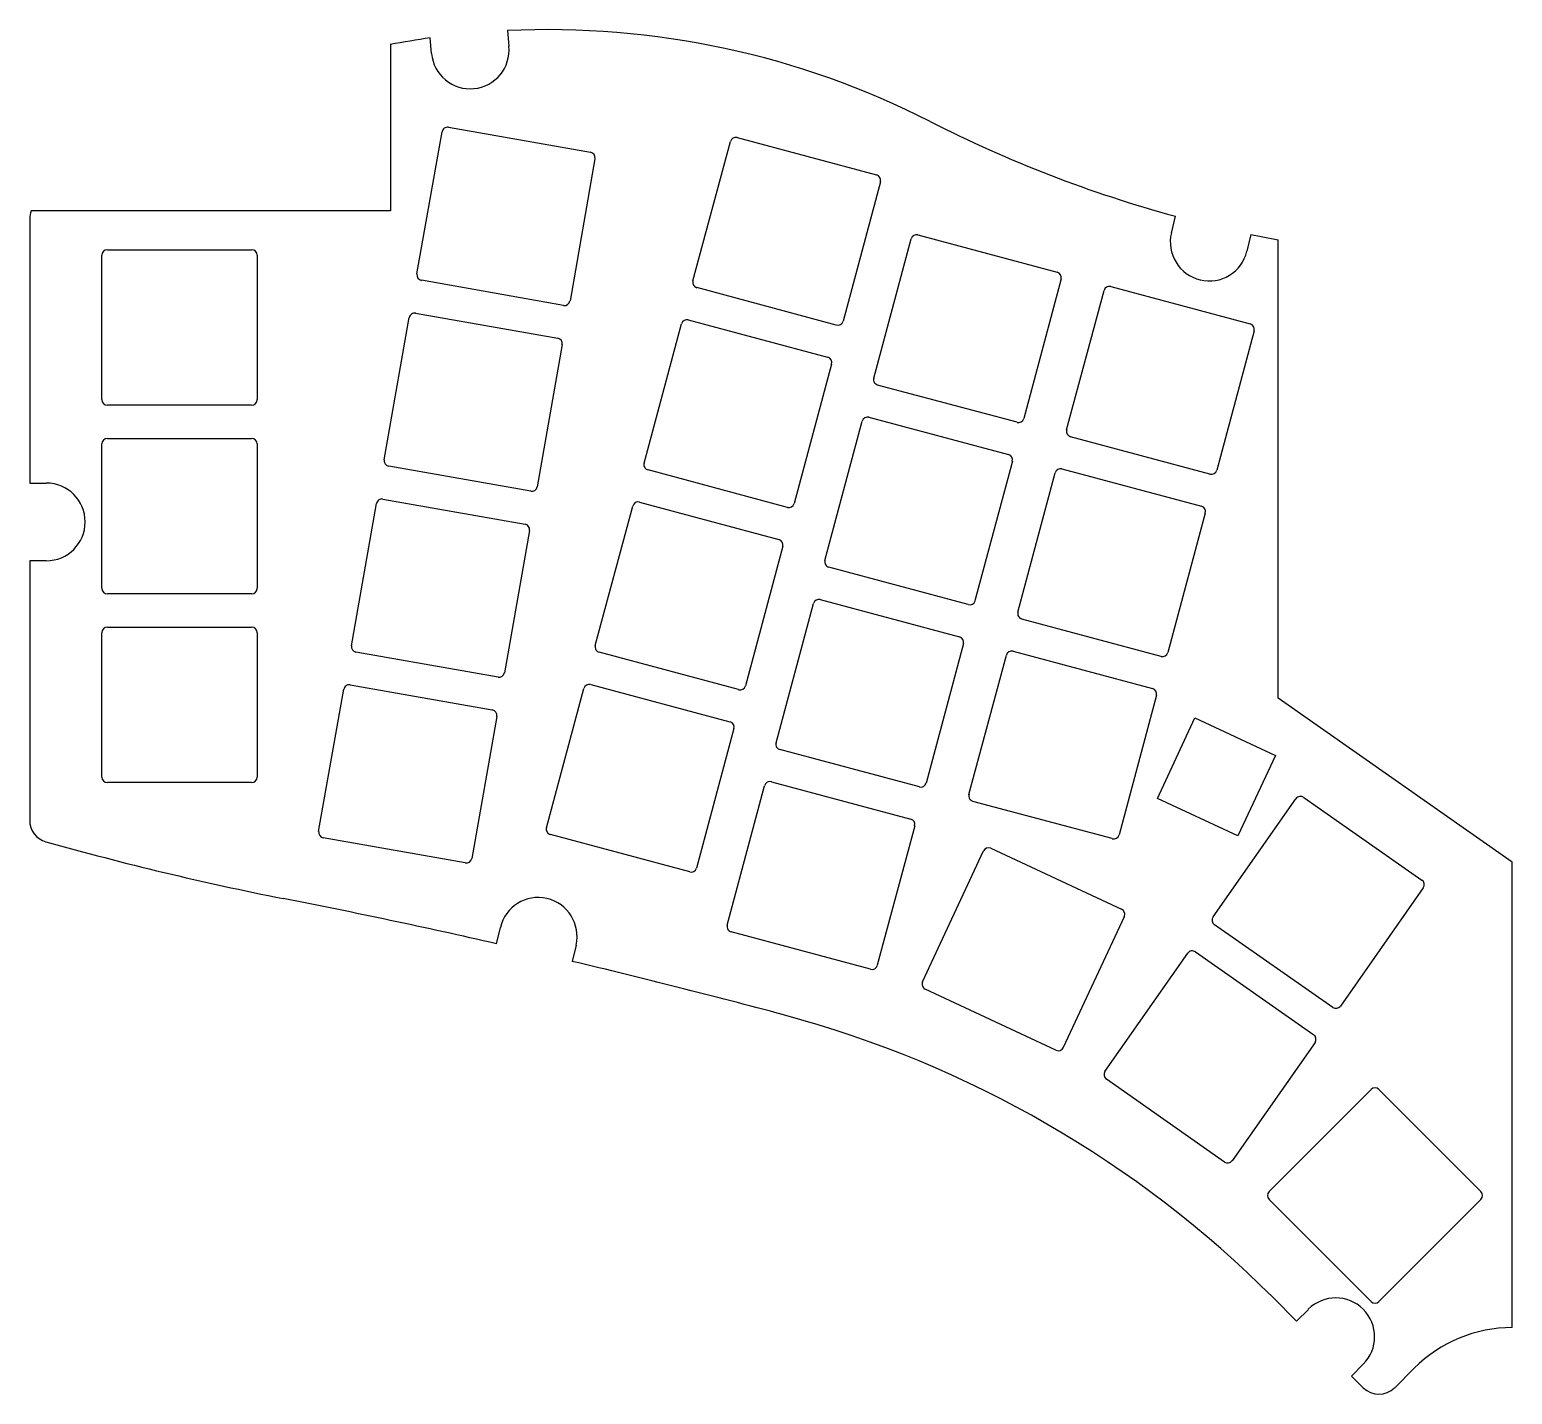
# Model space of a CAD drawing. Header units: millimetres. Extents: x -142 to -8, y -5 to 118.
import ezdxf

# ---------------------------------------------------------------- set-up
doc = ezdxf.new("R2010")
doc.units = ezdxf.units.MM

msp = doc.modelspace()

# ---------------------------------------------------------------- linework, layer by layer
for p, q in [((-105.85, 116.25), (-105.99, 117.66)), ((-99.02, 118.32), (-98.89, 116.91)), ((-109.57, 117.07), (-109.57, 102.09)), ((-102.04, 113.09), (-102.04, 113.09)), ((-104.33, 109.62), (-91.53, 107.36)), ((-107.17, 96.41), (-104.91, 109.21)), ((-82.3, 95.78), (-78.93, 108.34)), ((-78.32, 108.69), (-65.77, 105.33)), ((-91.13, 106.78), (-93.38, 93.98)), ((-65.41, 104.71), (-68.78, 92.16)), ((-109.57, 102.09), (-141.93, 102.09)), ((-39.19, 100.09), (-38.83, 101.6)), ((-142.07, 101.35), (-142.07, 77.57)), ((-66.01, 87.02), (-62.65, 99.57)), ((-62.04, 99.93), (-49.48, 96.56)), ((-32.02, 99.97), (-32.39, 98.46)), ((-29.57, 58.19), (-29.57, 99.48)), ((-135.57, 85.09), (-135.57, 98.09)), ((-135.07, 98.59), (-122.07, 98.59)), ((-121.57, 98.09), (-121.57, 85.09)), ((-93.96, 93.57), (-106.76, 95.83)), ((-69.39, 91.8), (-81.95, 95.17)), ((-49.12, 95.95), (-52.49, 83.39)), ((-48.63, 82.36), (-45.26, 94.91)), ((-44.65, 95.27), (-32.09, 91.9)), ((-36.61, 95.87), (-36.61, 95.87)), ((-110.12, 79.67), (-107.86, 92.47)), ((-107.29, 92.87), (-94.48, 90.62)), ((-82.72, 92.27), (-70.17, 88.9)), ((-86.7, 79.36), (-83.33, 91.92)), ((-31.74, 91.29), (-35.1, 78.73)), ((-94.08, 90.04), (-96.33, 77.23)), ((-69.81, 88.29), (-73.18, 75.74)), ((-53.1, 83.04), (-65.66, 86.4)), ((-122.07, 84.59), (-135.07, 84.59)), ((-70.41, 70.59), (-67.05, 83.15)), ((-66.44, 83.51), (-53.88, 80.14)), ((-135.07, 81.59), (-122.07, 81.59)), ((-35.72, 78.38), (-48.27, 81.74)), ((-135.57, 68.09), (-135.57, 81.09)), ((-121.57, 81.09), (-121.57, 68.09)), ((-96.91, 76.83), (-109.72, 79.09)), ((-53.52, 79.53), (-56.89, 66.97)), ((-49.05, 78.85), (-36.49, 75.48)), ((-142.07, 77.57), (-140.57, 77.57)), ((-73.79, 75.38), (-86.35, 78.75)), ((-53.03, 65.94), (-49.66, 78.49)), ((-113.07, 62.92), (-110.82, 75.73)), ((-110.24, 76.13), (-97.43, 73.87)), ((-91.1, 62.94), (-87.73, 75.49)), ((-87.12, 75.85), (-74.57, 72.48)), ((-36.14, 74.87), (-39.5, 62.31)), ((-137.07, 74.07), (-137.07, 74.07)), ((-97.03, 73.3), (-99.29, 60.49)), ((-74.21, 71.87), (-77.58, 59.31)), ((-140.57, 70.57), (-142.07, 70.57)), ((-142.07, 70.57), (-142.07, 47.19)), ((-57.5, 66.62), (-70.06, 69.98)), ((-122.07, 67.59), (-135.07, 67.59)), ((-70.84, 67.08), (-58.28, 63.72)), ((-74.81, 54.17), (-71.45, 66.73)), ((-135.07, 64.59), (-122.07, 64.59)), ((-40.12, 61.96), (-52.67, 65.32)), ((-135.57, 51.09), (-135.57, 64.09)), ((-121.57, 64.09), (-121.57, 51.09)), ((-57.92, 63.11), (-61.29, 50.55)), ((-99.87, 60.09), (-112.67, 62.35)), ((-78.19, 58.96), (-90.75, 62.33)), ((-57.43, 49.52), (-54.06, 62.07)), ((-53.45, 62.43), (-40.89, 59.06)), ((-116.03, 46.18), (-113.77, 58.99)), ((-113.19, 59.39), (-100.39, 57.13)), ((-95.5, 46.52), (-92.13, 59.07)), ((-91.52, 59.43), (-78.97, 56.06)), ((-40.54, 58.45), (-43.9, 45.89)), ((-8.47, 43.42), (-29.57, 58.19)), ((-99.98, 56.55), (-102.24, 43.75)), ((-40.45, 49.17), (-37.07, 56.42)), ((-37.07, 56.42), (-29.82, 53.04)), ((-78.61, 55.45), (-81.98, 42.89)), ((-61.9, 50.2), (-74.46, 53.56)), ((-29.82, 53.04), (-33.2, 45.79)), ((-122.07, 50.59), (-135.07, 50.59)), ((-79.21, 37.75), (-75.85, 50.31)), ((-75.24, 50.66), (-62.68, 47.3)), ((-44.52, 45.54), (-57.07, 48.9)), ((-33.2, 45.79), (-40.45, 49.17)), ((-35.43, 38.49), (-27.97, 49.14)), ((-27.27, 49.26), (-16.62, 41.81)), ((-102.82, 43.35), (-115.62, 45.6)), ((-82.59, 42.54), (-95.15, 45.9)), ((-62.32, 46.69), (-65.69, 34.13)), ((-61.62, 32.65), (-56.12, 44.43)), ((-55.46, 44.67), (-43.68, 39.18)), ((-8.47, 1.5), (-8.47, 43.42)), ((-95.46, 40.15), (-95.45, 40.15)), ((-16.5, 41.11), (-23.96, 30.46)), ((-100, 36.06), (-99.66, 37.53)), ((-43.44, 38.51), (-48.93, 26.73)), ((-24.65, 30.34), (-35.3, 37.79)), ((-66.3, 33.78), (-78.86, 37.14)), ((-92.84, 35.95), (-93.18, 34.48)), ((-45.18, 24.56), (-37.72, 35.21)), ((-37.02, 35.34), (-26.37, 27.88)), ((-49.59, 26.49), (-61.38, 31.98)), ((-26.25, 27.18), (-33.71, 16.53)), ((-34.4, 16.41), (-45.05, 23.87)), ((-30.39, 13.75), (-21.2, 22.94)), ((-20.49, 22.94), (-11.3, 13.75)), ((-21.2, 3.85), (-30.39, 13.04)), ((-11.3, 13.04), (-20.49, 3.85)), ((-30.03, 4.2), (-27.91, 2.08)), ((-27.91, 2.08), (-26.85, 3.14)), ((-21.9, 3.14), (-21.9, 3.14)), ((-21.9, -1.81), (-22.96, -2.87)), ((-19.07, -3.93), (-17.31, -2.16)), ((-22.96, -2.87), (-21.9, -3.93))]:
    msp.add_line(p, q)
for centre, radius, start, end in [((-95.37, 42.54), 75.87, 98.0465, 100.7906), ((-95.37, 42.54), 75.87, 62.9947, 92.7582), ((-102.37, 116.58), 3.5, 185.4023, 275.4023), ((-102.37, 116.58), 3.5, 275.4023, 365.4023), ((-104.42, 109.12), 0.5, 80, 170), ((-8.47, 213.05), 115.51, -117.0053, -105.239), ((-78.45, 108.21), 0.5, 75, 165), ((-91.62, 106.87), 0.5, -10, 80), ((-65.89, 104.84), 0.5, -15, 75), ((-140.07, 101.35), 2, 158.0751, 180), ((-62.16, 99.44), 0.5, 75, 165), ((-35.79, 99.28), 3.5, 166.4974, 256.4974), ((-8.47, 213.05), 115.51, -101.7663, -100.5235), ((-135.07, 98.09), 0.5, 90, 180), ((-122.07, 98.09), 0.5, 0, 90), ((-35.79, 99.27), 3.5, 256.4974, 346.4974), ((-106.68, 96.32), 0.5, 170, 260), ((-49.61, 96.08), 0.5, -15, 75), ((-81.82, 95.65), 0.5, 165, 255), ((-44.78, 94.78), 0.5, 75, 165), ((-93.88, 94.06), 0.5, 260, 350), ((-107.37, 92.38), 0.5, 80, 170), ((-82.85, 91.79), 0.5, 75, 165), ((-69.26, 92.29), 0.5, 255, 345), ((-32.22, 91.42), 0.5, -15, 75), ((-94.57, 90.12), 0.5, -10, 80), ((-70.29, 88.42), 0.5, -15, 75), ((-65.53, 86.89), 0.5, 165, 255), ((-135.07, 85.09), 0.5, 180, 270), ((-122.07, 85.09), 0.5, 270, 360), ((-66.56, 83.02), 0.5, 75, 165), ((-52.97, 83.52), 0.5, 255, 345), ((-135.07, 81.09), 0.5, 90, 180), ((-122.07, 81.09), 0.5, 0, 90), ((-48.14, 82.23), 0.5, 165, 255), ((-109.63, 79.58), 0.5, 170, 260), ((-86.22, 79.23), 0.5, 165, 255), ((-54.01, 79.66), 0.5, -15, 75), ((-49.18, 78.36), 0.5, 75, 165), ((-140.57, 74.07), 3.5, 360, 450), ((-35.59, 78.86), 0.5, 255, 345), ((-96.83, 77.32), 0.5, 260, 350), ((-110.32, 75.64), 0.5, 80, 170), ((-87.25, 75.37), 0.5, 75, 165), ((-73.66, 75.86), 0.5, 255, 345), ((-36.62, 75), 0.5, -15, 75), ((-140.57, 74.07), 3.5, 270, 360), ((-97.52, 73.38), 0.5, -10, 80), ((-74.69, 72), 0.5, -15, 75), ((-69.93, 70.47), 0.5, 165, 255), ((-135.07, 68.09), 0.5, 180, 270), ((-122.07, 68.09), 0.5, 270, 360), ((-70.96, 66.6), 0.5, 75, 165), ((-57.37, 67.1), 0.5, 255, 345), ((-52.54, 65.81), 0.5, 165, 255), ((-135.07, 64.09), 0.5, 90, 180), ((-122.07, 64.09), 0.5, 0, 90), ((-112.58, 62.84), 0.5, 170, 260), ((-90.62, 62.81), 0.5, 165, 255), ((-58.41, 63.24), 0.5, -15, 75), ((-53.58, 61.94), 0.5, 75, 165), ((-39.99, 62.44), 0.5, 255, 345), ((-99.78, 60.58), 0.5, 260, 350), ((-113.28, 58.9), 0.5, 80, 170), ((-91.65, 58.94), 0.5, 75, 165), ((-78.06, 59.44), 0.5, 255, 345), ((-41.02, 58.58), 0.5, -15, 75), ((-100.47, 56.64), 0.5, -10, 80), ((-79.09, 55.58), 0.5, -15, 75), ((-74.33, 54.04), 0.5, 165, 255), ((-135.07, 51.09), 0.5, 180, 270), ((-122.07, 51.09), 0.5, 270, 360), ((-75.36, 50.18), 0.5, 75, 165), ((-61.77, 50.68), 0.5, 255, 345), ((-56.94, 49.39), 0.5, 165, 255), ((-27.56, 48.85), 0.5, 55, 145), ((-140.07, 47.19), 2, -180, -105.7433), ((-62.81, 46.82), 0.5, -15, 75), ((-115.53, 46.1), 0.5, 170, 260), ((-95.02, 46.39), 0.5, 165, 255), ((-44.39, 46.02), 0.5, 255, 345), ((-65.63, 311.26), 276.36, -105.7433, -101.1801), ((-55.67, 44.22), 0.5, 65, 155), ((-102.73, 43.84), 0.5, 260, 350), ((-82.46, 43.02), 0.5, 255, 345), ((-16.91, 41.4), 0.5, -35, 55), ((-253.85, -641.04), 694.37, 77.19877, 78.81993), ((-96.25, 36.74), 3.5, 76.91, 166.91), ((-96.25, 36.74), 3.5, -13.09, 76.91), ((-43.89, 38.72), 0.5, -25, 65), ((-78.73, 37.62), 0.5, 165, 255), ((-35.02, 38.2), 0.5, 145, 235), ((-37.31, 34.93), 0.5, 55, 145), ((-253.85, -641.04), 694.37, 75, 76.62116), ((-66.17, 34.26), 0.5, 255, 345), ((-61.16, 32.44), 0.5, 155, 245), ((-99.59, -65.36), 98.37, 405, 435), ((-24.37, 30.75), 0.5, 235, 325), ((-49.38, 26.94), 0.5, 245, 335), ((-26.66, 27.47), 0.5, -35, 55), ((-44.77, 24.28), 0.5, 145, 235), ((-20.84, 22.59), 0.5, 45, 135), ((-34.12, 16.82), 0.5, 235, 325), ((-30.03, 13.4), 0.5, 135, 225), ((-11.65, 13.4), 0.5, -45, 45), ((-24.38, 0.67), 3.5, 45, 135), ((-24.38, 0.67), 3.5, -45, 45), ((-20.84, 4.2), 0.5, -135, -45), ((-8.47, -11), 12.5, 90, 134.9995), ((-20.49, -2.51), 2, -135, -45.0005)]:
    msp.add_arc(centre, radius, start, end)

doc.saveas('drawing.dxf')
